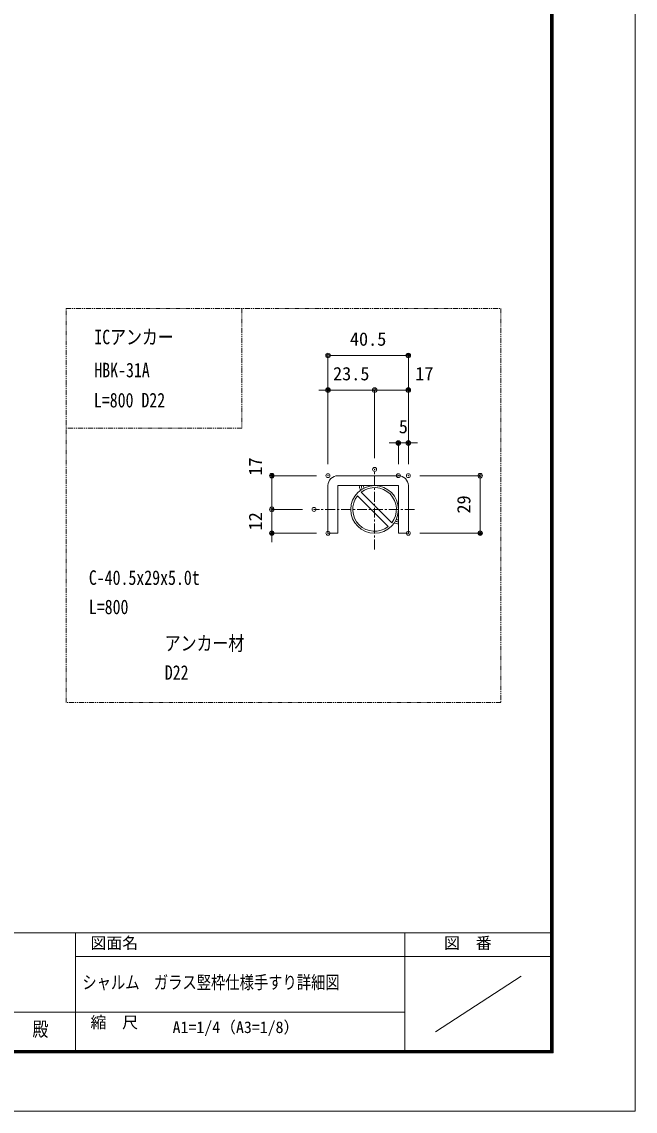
# Model space of a CAD drawing. Units: millimetres, scale not verified. Extents: x -1682 to 1682, y -1188 to 1188.
# Drawn here: x 1064 to 1682, y -1188 to -90 of the extents above; entities that cross this region are included whole.
import ezdxf
from ezdxf.enums import TextEntityAlignment as Align

# ---------------------------------------------------------------- set-up
doc = ezdxf.new("R2010")
doc.units = ezdxf.units.MM
doc.header["$LTSCALE"] = 8
doc.header["$PDMODE"] = 32
doc.header["$PDSIZE"] = 4
doc.linetypes.add('USER1', pattern=[2, 1.25, -0.25, 0.25, -0.25])
doc.linetypes.add('USER2', pattern=[1.25, 0.625, -0.125, 0.125, -0.125, 0.125, -0.125])
for name, color, linetype, lineweight in [('0-0_0', 7, 'Continuous', 18), ('0-1_DEFPOINTS', 7, 'Continuous', 18), ('0-3_MOJI', 7, 'Continuous', 18), ('0-4_アンカー', 4, 'Continuous', 18), ('0-5_WAKU', 7, 'Continuous', 18), ('0-8_3中心線', 2, 'USER1', 18), ('0-9_41ｱﾙﾐ', 6, 'Continuous', 18), ('0-A_1手摺寸法', 7, 'Continuous', 18), ('0-D_2a', 1, 'USER2', 18)]:
    doc.layers.add(name, color=color, linetype=linetype, lineweight=lineweight)
doc.styles.add('ＭＳ ゴシック', font='')
doc.styles.get('ＭＳ ゴシック').set_extended_font_data('MS Gothic')

# ---------------------------------------------------------------- blocks, each defined once
blk = doc.blocks.new('_ORIGIN2')
at = {"layer": '0-0_0'}
blk.add_line((-1, 0), (-2, 0), dxfattribs=at)
for radius in [1, 0.5]:
    blk.add_circle((0, 0), radius, dxfattribs=at)
blk = doc.blocks.new('D77')
at = {"layer": '0-1_DEFPOINTS'}
for p in [(2997.71, 1237.08), (2835.71, 994.61), (2997.71, 994.61)]:
    blk.add_point(p, dxfattribs=at)
at = {"layer": '0-A_1手摺寸法'}
for p, q in [((2835.71, 1017.61), (2835.71, 1237.08)), ((2844.91, 1237.08), (2988.51, 1237.08)), ((2997.71, 1017.61), (2997.71, 1237.08))]:
    blk.add_line(p, q, dxfattribs=at)
at = {"layer": '0-A_1手摺寸法', "xscale": 4.6, "yscale": 4.6, "rotation": 180}
blk.add_blockref('_ORIGIN2', (2835.71, 1237.08), dxfattribs=at)
at = {"layer": '0-A_1手摺寸法', "xscale": 4.6, "yscale": 4.6}
blk.add_blockref('_ORIGIN2', (2997.71, 1237.08), dxfattribs=at)
at = {"layer": '0-A_1手摺寸法', "style": 'ＭＳ ゴシック'}
blk.add_text('40.5', height=26.98, dxfattribs=at).set_placement((2879.91, 1248.58), align=Align.BOTTOM_LEFT)
blk = doc.blocks.new('D78')
at = {"layer": '0-1_DEFPOINTS'}
for p in [(2997.71, 1167.27), (2929.71, 1007.22), (2997.71, 994.61)]:
    blk.add_point(p, dxfattribs=at)
at = {"layer": '0-A_1手摺寸法'}
for p, q in [((2929.71, 1030.22), (2929.71, 1167.27)), ((2938.91, 1167.27), (2988.51, 1167.27)), ((2997.71, 1017.61), (2997.71, 1167.27))]:
    blk.add_line(p, q, dxfattribs=at)
at = {"layer": '0-A_1手摺寸法', "xscale": 4.6, "yscale": 4.6, "rotation": 180}
blk.add_blockref('_ORIGIN2', (2929.71, 1167.27), dxfattribs=at)
at = {"layer": '0-A_1手摺寸法', "xscale": 4.6, "yscale": 4.6}
blk.add_blockref('_ORIGIN2', (2997.71, 1167.27), dxfattribs=at)
at = {"layer": '0-A_1手摺寸法', "style": 'ＭＳ ゴシック'}
blk.add_text('17', height=26.98, dxfattribs=at).set_placement((3011.61, 1178.77), align=Align.BOTTOM_LEFT)
blk = doc.blocks.new('D79')
at = {"layer": '0-1_DEFPOINTS'}
for p in [(2835.71, 1167.27), (2835.71, 994.61), (2929.71, 1007.22)]:
    blk.add_point(p, dxfattribs=at)
at = {"layer": '0-A_1手摺寸法'}
for p, q in [((2826.51, 1167.27), (2817.31, 1167.27)), ((2835.71, 1017.61), (2835.71, 1167.27)), ((2929.71, 1167.27), (2835.71, 1167.27)), ((2929.71, 1030.22), (2929.71, 1167.27)), ((2938.91, 1167.27), (2948.11, 1167.27))]:
    blk.add_line(p, q, dxfattribs=at)
at = {"layer": '0-A_1手摺寸法', "xscale": 4.6, "yscale": 4.6}
blk.add_blockref('_ORIGIN2', (2835.71, 1167.27), dxfattribs=at)
at = {"layer": '0-A_1手摺寸法', "xscale": 4.6, "yscale": 4.6, "rotation": 180}
blk.add_blockref('_ORIGIN2', (2929.71, 1167.27), dxfattribs=at)
at = {"layer": '0-A_1手摺寸法', "style": 'ＭＳ ゴシック'}
blk.add_text('23.5', height=26.98, dxfattribs=at).set_placement((2845.91, 1178.77), align=Align.BOTTOM_LEFT)
blk = doc.blocks.new('D80')
at = {"layer": '0-1_DEFPOINTS'}
for p in [(2997.71, 994.61), (2997.71, 878.61), (3142.47, 878.61)]:
    blk.add_point(p, dxfattribs=at)
at = {"layer": '0-A_1手摺寸法'}
for p, q in [((3020.71, 994.61), (3142.47, 994.61)), ((3142.47, 985.41), (3142.47, 887.81)), ((3020.71, 878.61), (3142.47, 878.61))]:
    blk.add_line(p, q, dxfattribs=at)
at = {"layer": '0-A_1手摺寸法', "xscale": 4.6, "yscale": 4.6}
for p, rotation in [((3142.47, 994.61), 90), ((3142.47, 878.61), 270)]:
    blk.add_blockref('_ORIGIN2', p, dxfattribs=dict(at, rotation=rotation))
at = {"layer": '0-A_1手摺寸法', "style": 'ＭＳ ゴシック'}
blk.add_text('29', height=26.98, rotation=90, dxfattribs=at).set_placement((3130.97, 918.21), align=Align.BOTTOM_LEFT)
blk = doc.blocks.new('D81')
at = {"layer": '0-1_DEFPOINTS'}
for p in [(2722.7, 994.61), (2835.71, 994.61), (2807.57, 926.61)]:
    blk.add_point(p, dxfattribs=at)
at = {"layer": '0-A_1手摺寸法'}
for p, q in [((2812.71, 994.61), (2722.7, 994.61)), ((2722.7, 935.81), (2722.7, 985.41)), ((2784.57, 926.61), (2722.7, 926.61))]:
    blk.add_line(p, q, dxfattribs=at)
at = {"layer": '0-A_1手摺寸法', "xscale": 4.6, "yscale": 4.6}
for p, rotation in [((2722.7, 994.61), 90), ((2722.7, 926.61), 270)]:
    blk.add_blockref('_ORIGIN2', p, dxfattribs=dict(at, rotation=rotation))
at = {"layer": '0-A_1手摺寸法', "style": 'ＭＳ ゴシック'}
blk.add_text('17', height=26.98, rotation=90, dxfattribs=at).set_placement((2711.2, 994.61), align=Align.BOTTOM_LEFT)
blk = doc.blocks.new('D82')
at = {"layer": '0-1_DEFPOINTS'}
for p in [(2977.71, 1060.54), (2977.71, 994.61), (2997.71, 994.61)]:
    blk.add_point(p, dxfattribs=at)
at = {"layer": '0-A_1手摺寸法'}
for p, q in [((2968.51, 1060.54), (2959.31, 1060.54)), ((2977.71, 1017.61), (2977.71, 1060.54)), ((2997.71, 1060.54), (2977.71, 1060.54)), ((2997.71, 1017.61), (2997.71, 1060.54)), ((3006.91, 1060.54), (3016.11, 1060.54))]:
    blk.add_line(p, q, dxfattribs=at)
at = {"layer": '0-A_1手摺寸法', "xscale": 4.6, "yscale": 4.6}
blk.add_blockref('_ORIGIN2', (2977.71, 1060.54), dxfattribs=at)
at = {"layer": '0-A_1手摺寸法', "xscale": 4.6, "yscale": 4.6, "rotation": 180}
blk.add_blockref('_ORIGIN2', (2997.71, 1060.54), dxfattribs=at)
at = {"layer": '0-A_1手摺寸法', "style": 'ＭＳ ゴシック'}
blk.add_text('5', height=26.98, dxfattribs=at).set_placement((2978.51, 1072.04), align=Align.BOTTOM_LEFT)
blk = doc.blocks.new('D76')
at = {"layer": '0-1_DEFPOINTS'}
for p in [(2807.57, 926.61), (2722.7, 878.61), (2835.71, 878.61)]:
    blk.add_point(p, dxfattribs=at)
at = {"layer": '0-A_1手摺寸法'}
for p, q in [((2722.7, 935.81), (2722.7, 945.01)), ((2784.57, 926.61), (2722.7, 926.61)), ((2722.7, 926.61), (2722.7, 878.61)), ((2812.71, 878.61), (2722.7, 878.61)), ((2722.7, 869.41), (2722.7, 860.21))]:
    blk.add_line(p, q, dxfattribs=at)
at = {"layer": '0-A_1手摺寸法', "xscale": 4.6, "yscale": 4.6}
for p, rotation in [((2722.7, 926.61), 270), ((2722.7, 878.61), 90)]:
    blk.add_blockref('_ORIGIN2', p, dxfattribs=dict(at, rotation=rotation))
at = {"layer": '0-A_1手摺寸法', "style": 'ＭＳ ゴシック'}
blk.add_text('12', height=26.98, rotation=90, dxfattribs=at).set_placement((2711.2, 884.21), align=Align.BOTTOM_LEFT)

msp = doc.modelspace()

# ---------------------------------------------------------------- linework, layer by layer
at = {"layer": '0-1_DEFPOINTS', "color": 5}
msp.add_line((1682, -1188), (1682, 1188), dxfattribs=at)
msp.add_lwpolyline([(-1682, 1188), (-1682, -1188), (1682, -1188)], dxfattribs=at)
at = {"layer": '0-4_アンカー'}
for p, q in [((1382.412, -547.212), (1443.412, -547.212)), ((1372.412, -605.212), (1372.412, -557.212)), ((1382.412, -605.212), (1382.412, -557.212)), ((1382.412, -557.212), (1443.412, -557.212)), ((1405.412, -557.212), (1443.412, -557.212)), ((1443.412, -557.212), (1443.412, -605.212)), ((1453.412, -557.212), (1453.412, -605.212)), ((1372.412, -605.212), (1382.412, -605.212)), ((1443.412, -605.212), (1453.412, -605.212))]:
    msp.add_line(p, q, dxfattribs=at)
for centre, start, end in [((1382.412, -557.212), 90, 180), ((1443.412, -557.212), 0, 90)]:
    msp.add_arc(centre, 10, start, end, dxfattribs=at)
at = {"layer": '0-5_WAKU'}
for p, q in [((1597.4, -1127.4), (1597.4, 1131.4)), ((1598, -1128), (1598, 1132)), ((1598.6, -1128.6), (1598.6, 1132.6)), ((1599.2, -1129.2), (1599.2, 1133.2)), ((1596.8, -1126.8), (1596.8, 1130.8)), ((-1602, -1008), (1598, -1008)), ((1118, -1008), (1118, -1128)), ((1450, -1008), (1450, -1128)), ((1118, -1032), (1598, -1032)), ((1480.833, -1108), (1567.167, -1052)), ((442, -1088), (1450, -1088)), ((-1603.2, -1129.2), (1599.2, -1129.2)), ((-1602.6, -1128.6), (1598.6, -1128.6)), ((-1602, -1128), (1598, -1128)), ((-1601.4, -1127.4), (1597.4, -1127.4)), ((-1600.8, -1126.8), (1596.8, -1126.8))]:
    msp.add_line(p, q, dxfattribs=at)
at = {"layer": '0-8_3中心線'}
for p, q in [((1419.412, -621.519), (1419.412, -540.905)), ((1459.719, -581.212), (1358.339, -581.212))]:
    msp.add_line(p, q, dxfattribs=at)
at = {"layer": '0-9_41ｱﾙﾐ'}
for p, q in [((1433.032, -598.493), (1402.132, -567.592)), ((1436.693, -594.832), (1405.792, -563.931))]:
    msp.add_line(p, q, dxfattribs=at)
msp.add_circle((1419.412, -581.212), 24, dxfattribs=at)
for start, end in [(321.75633, 128.24367), (141.75633, 308.24367)]:
    msp.add_arc((1419.412, -581.212), 22.003, start, end, dxfattribs=at)
at = {"layer": '0-A_1手摺寸法', "color": 3}
for centre, radius, start, end in [((1412.303, -557.212), 8.327, 180, 213.21396), ((1412.303, -557.212), 6.327, 180, 213.11704), ((1412.303, -557.212), 4.327, 180, 215.15014), ((1443.412, -587.426), 6.327, 240.96643, 270), ((1443.412, -587.426), 4.327, 239.9842, 270), ((1443.412, -587.426), 8.327, 240.32789, 270)]:
    msp.add_arc(centre, radius, start, end, dxfattribs=at)
at = {"layer": '0-D_2a'}
for p, q in [((1285.684, -378.629), (1285.684, -499.424)), ((1285.684, -499.424), (1108.72, -499.424))]:
    msp.add_line(p, q, dxfattribs=at)
msp.add_lwpolyline([(1546.565, -775.778), (1108.72, -775.778), (1108.72, -378.629), (1546.565, -378.629)], close=True, dxfattribs=at)

# ---------------------------------------------------------------- block references
at = {"layer": '0-A_1手摺寸法', "xscale": 0.5, "yscale": 0.5}
for name in ['D77', 'D79', 'D78', 'D82', 'D81', 'D80', 'D76']:
    msp.add_blockref(name, (-45.445, -1044.515), dxfattribs=at)

# ---------------------------------------------------------------- texts
at = {"layer": '0-0_0', "style": 'ＭＳ ゴシック', "width": 0.8}
for s, height, p in [('ICアンカー ', 14.66, (1136.982, -419.096)), ('HBK-31A', 14.66, (1136.982, -452.429)), ('L=800 D22', 14.66, (1136.554, -482.764)), ('C-40.5x29x5.0t', 14.66, (1131.465, -661.73)), ('L=800', 14.66, (1131.465, -691.231)), ('アンカー材', 14.66, (1207.991, -727.89)), ('D22', 14.66, (1207.991, -757.392)), ('シャルム\u3000ガラス竪枠仕様手すり詳細図', 13.2, (1124.945, -1068.604)), ('\u3000\u3000殿', 14.66, (1042.665, -1116.921))]:
    msp.add_text(s, height=height, dxfattribs=at).set_placement(p, align=Align.BOTTOM_LEFT)
at = {"layer": '0-0_0', "style": 'ＭＳ ゴシック'}
msp.add_text('A1=1/4（A3=1/8）', height=11.73, dxfattribs=at).set_placement((1215.845, -1112.711), align=Align.BOTTOM_LEFT)
at = {"layer": '0-3_MOJI', "style": 'ＭＳ ゴシック'}
for s, p in [('図面名', (1133.108, -1027.794)), ('図  番', (1489.423, -1027.794)), ('縮  尺', (1133.108, -1107.794))]:
    msp.add_text(s, height=11.73, dxfattribs=at).set_placement(p, align=Align.BOTTOM_LEFT)

doc.saveas('drawing.dxf')
